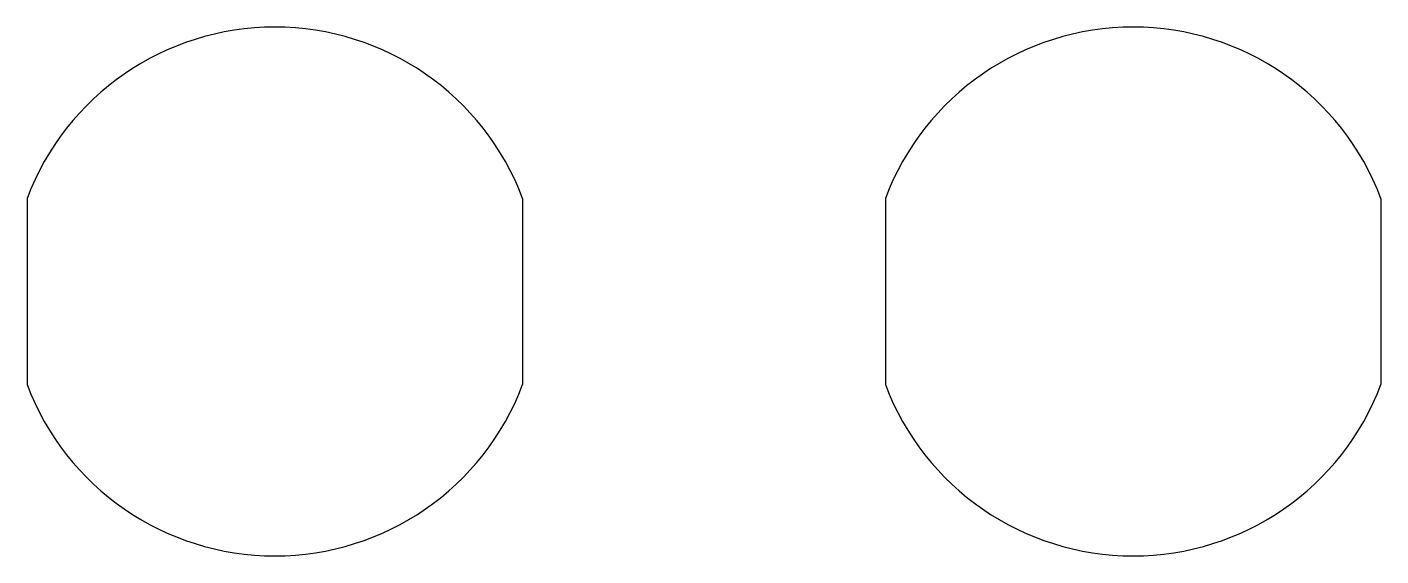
# Model space of a CAD drawing. Extents: x -5.5 to 24.5, y -5.9 to 5.9.
import ezdxf

# ---------------------------------------------------------------- set-up
doc = ezdxf.new("R2010")
doc.units = 0
doc.header["$LTSCALE"] = 10
doc.layers.add('Layer_1', color=7, linetype='CONTINUOUS')

msp = doc.modelspace()

# ---------------------------------------------------------------- linework, layer by layer
at = {"layer": 'Layer_1', "color": 7, "linetype": 'CONTINUOUS'}
for p, q in [((-5.5, 2.065), (-5.5, -2.065)), ((5.5, 2.065), (5.5, -2.065)), ((13.55, 2.065), (13.55, -2.065)), ((24.55, 2.065), (24.55, -2.065))]:
    msp.add_line(p, q, dxfattribs=at)
for centre, start, end in [((0, 0), 20.582, 159.418), ((19.05, 0), 20.582, 159.418), ((0, 0), 200.582, 339.418), ((19.05, 0), 200.582, 339.418)]:
    msp.add_arc(centre, 5.875, start, end, dxfattribs=at)

doc.saveas('drawing.dxf')
